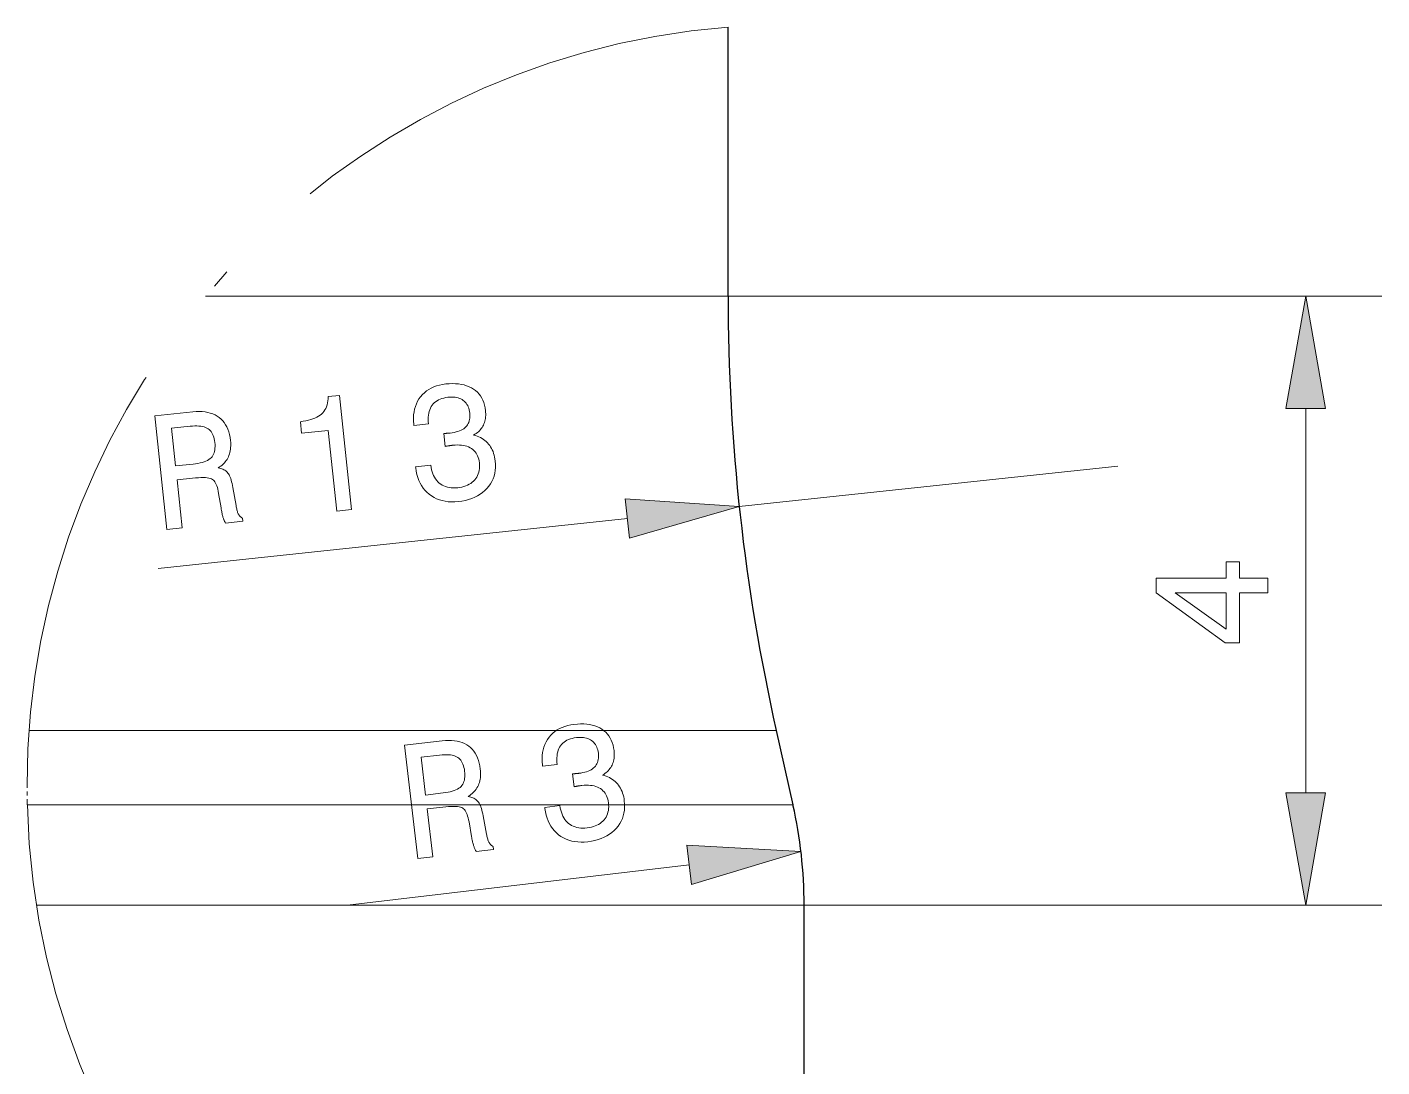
# Model space of a CAD drawing. Extents: x 0 to 420, y 0 to 594.
# Drawn here: x 265.91 to 301.51, y 113.71 to 141.03 of the extents above; entities that cross this region are included whole.
import ezdxf

# ---------------------------------------------------------------- set-up
doc = ezdxf.new("R2010")
doc.units = 0
doc.linetypes.add('DASHDOT', pattern=[18.5, 12, -3, 0.5, -3])

msp = doc.modelspace()

# ---------------------------------------------------------------- linework, layer by layer
at = {"lineweight": 30, "ltscale": 0.176779}
msp.add_line((284.328, 133.957), (284.328, 141.028), dxfattribs=at)
at = {"lineweight": 13, "ltscale": 0.343185}
msp.add_line((284.328, 133.957), (270.601, 133.957), dxfattribs=at)
at = {"lineweight": 13, "ltscale": 0.429488}
msp.add_line((284.328, 133.957), (301.508, 133.957), dxfattribs=at)
at = {"lineweight": 13, "ltscale": 0.25228}
msp.add_line((299.508, 120.911), (299.508, 131.003), dxfattribs=at)
at = {"lineweight": 13, "ltscale": 0.25}
msp.add_line((294.566, 129.494), (284.622, 128.432), dxfattribs=at)
at = {"lineweight": 13, "ltscale": 0.309903}
msp.add_line((281.685, 128.118), (269.359, 126.801), dxfattribs=at)
at = {"lineweight": 13, "ltscale": 0.490766}
msp.add_line((285.596, 122.542), (265.966, 122.542), dxfattribs=at)
at = {"lineweight": 30, "ltscale": 0.05}
msp.add_line((285.596, 122.542), (286.035, 120.591), dxfattribs=at)
at = {"linetype": 'DASHDOT', "lineweight": 13, "ltscale": 0.012499}
msp.add_line((265.919, 120.591), (265.913, 121.091), dxfattribs=at)
at = {"lineweight": 13}
for p, q in [((286.035, 120.591), (265.919, 120.591)), ((286.328, 117.957), (266.16, 117.957))]:
    msp.add_line(p, q, dxfattribs=at)
at = {"lineweight": 13, "ltscale": 0.226139}
msp.add_line((283.311, 119.017), (274.328, 117.957), dxfattribs=at)
at = {"lineweight": 13, "ltscale": 0.379488}
msp.add_line((286.328, 117.957), (301.508, 117.957), dxfattribs=at)
at = {"lineweight": 30, "ltscale": 0.421541}
msp.add_line((286.328, 101.095), (286.328, 117.957), dxfattribs=at)
at = {"lineweight": 13}
for points in [[(300.028, 131.003), (299.508, 133.957), (298.987, 131.003)], [(274.047, 128.308), (273.821, 130.429), (273.125, 130.355), (273.092, 130.659), (273.167, 130.669), (273.237, 130.682), (273.303, 130.697), (273.365, 130.714), (273.422, 130.733), (273.476, 130.754), (273.525, 130.778), (273.57, 130.803), (273.611, 130.831), (273.647, 130.861), (273.68, 130.893), (273.71, 130.929), (273.736, 130.967), (273.758, 131.009), (273.778, 131.053), (273.794, 131.101), (273.807, 131.151), (273.816, 131.204), (273.822, 131.261), (273.825, 131.32), (274.117, 131.351), (274.437, 128.349)], [(276.121, 129.475), (276.518, 129.517), (276.527, 129.456), (276.539, 129.398), (276.555, 129.343), (276.573, 129.292), (276.594, 129.243), (276.618, 129.198), (276.645, 129.156), (276.674, 129.117), (276.707, 129.081), (276.743, 129.048), (276.781, 129.019), (276.821, 128.994), (276.864, 128.972), (276.909, 128.954), (276.956, 128.94), (277.006, 128.929), (277.058, 128.923), (277.112, 128.92), (277.169, 128.921), (277.227, 128.925), (277.285, 128.933), (277.339, 128.943), (277.391, 128.957), (277.44, 128.973), (277.486, 128.992), (277.529, 129.015), (277.569, 129.039), (277.606, 129.067), (277.641, 129.098), (277.673, 129.132), (277.701, 129.168), (277.726, 129.206), (277.748, 129.246), (277.765, 129.288), (277.78, 129.332), (277.79, 129.378), (277.797, 129.426), (277.8, 129.476), (277.8, 129.528), (277.795, 129.582), (277.789, 129.63), (277.779, 129.676), (277.766, 129.72), (277.749, 129.761), (277.73, 129.799), (277.708, 129.835), (277.682, 129.868), (277.654, 129.899), (277.622, 129.927), (277.587, 129.953), (277.55, 129.975), (277.51, 129.995), (277.468, 130.012), (277.423, 130.025), (277.376, 130.036), (277.326, 130.043), (277.274, 130.047), (277.22, 130.049), (277.163, 130.047), (277.104, 130.042), (277.095, 130.041), (277.087, 130.04), (277.078, 130.039), (277.07, 130.038), (277.061, 130.037), (277.052, 130.036), (277.043, 130.034), (277.034, 130.033), (277.025, 130.032), (277.016, 130.03), (277.007, 130.029), (276.997, 130.027), (276.986, 130.026), (276.975, 130.024), (276.963, 130.022), (276.951, 130.02), (276.938, 130.018), (276.924, 130.016), (276.91, 130.014), (276.895, 130.011), (276.859, 130.349), (276.868, 130.349), (276.877, 130.35), (276.886, 130.35), (276.895, 130.351), (276.904, 130.352), (276.913, 130.352), (276.922, 130.353), (276.93, 130.354), (276.939, 130.354), (276.947, 130.355), (276.956, 130.356), (276.964, 130.356), (276.972, 130.357), (276.98, 130.358), (276.988, 130.358), (276.996, 130.359), (277.003, 130.36), (277.011, 130.361), (277.018, 130.361), (277.025, 130.362), (277.081, 130.369), (277.134, 130.378), (277.184, 130.39), (277.231, 130.403), (277.274, 130.418), (277.314, 130.435), (277.351, 130.454), (277.384, 130.475), (277.415, 130.497), (277.442, 130.522), (277.466, 130.549), (277.486, 130.578), (277.504, 130.609), (277.519, 130.642), (277.531, 130.678), (277.539, 130.715), (277.545, 130.755), (277.548, 130.797), (277.547, 130.84), (277.544, 130.886), (277.538, 130.93), (277.529, 130.972), (277.518, 131.011), (277.505, 131.048), (277.489, 131.083), (277.47, 131.115), (277.449, 131.145), (277.426, 131.172), (277.4, 131.197), (277.371, 131.22), (277.341, 131.24), (277.308, 131.257), (277.273, 131.272), (277.236, 131.284), (277.197, 131.293), (277.156, 131.3), (277.112, 131.304), (277.067, 131.305), (277.019, 131.304), (276.969, 131.3), (276.914, 131.292), (276.862, 131.282), (276.812, 131.268), (276.766, 131.252), (276.723, 131.233), (276.683, 131.21), (276.646, 131.185), (276.612, 131.157), (276.581, 131.126), (276.554, 131.092), (276.529, 131.055), (276.508, 131.016), (276.49, 130.974), (276.476, 130.929), (276.464, 130.881), (276.456, 130.831), (276.451, 130.778), (276.45, 130.722), (276.452, 130.664), (276.457, 130.603), (276.075, 130.562), (276.072, 130.591), (276.065, 130.677), (276.064, 130.76), (276.069, 130.84), (276.078, 130.917), (276.094, 130.991), (276.114, 131.062), (276.141, 131.13), (276.172, 131.195), (276.209, 131.257), (276.252, 131.316), (276.3, 131.371), (276.351, 131.422), (276.407, 131.467), (276.466, 131.508), (276.53, 131.543), (276.598, 131.574), (276.67, 131.6), (276.746, 131.622), (276.827, 131.638), (276.911, 131.65), (277, 131.657), (277.086, 131.66), (277.169, 131.658), (277.247, 131.651), (277.322, 131.64), (277.393, 131.624), (277.461, 131.604), (277.525, 131.578), (277.585, 131.548), (277.642, 131.514), (277.695, 131.475), (277.742, 131.432), (277.786, 131.385), (277.824, 131.335), (277.858, 131.28), (277.887, 131.222), (277.911, 131.16), (277.931, 131.093), (277.946, 131.023), (277.957, 130.949), (277.96, 130.907), (277.962, 130.865), (277.961, 130.825), (277.959, 130.785), (277.954, 130.747), (277.948, 130.709), (277.939, 130.673), (277.928, 130.638), (277.916, 130.603), (277.901, 130.57), (277.884, 130.538), (277.865, 130.508), (277.844, 130.478), (277.822, 130.45), (277.797, 130.423), (277.77, 130.397), (277.742, 130.373), (277.711, 130.35), (277.678, 130.328), (277.644, 130.307), (277.693, 130.294), (277.74, 130.278), (277.784, 130.26), (277.827, 130.24), (277.868, 130.217), (277.906, 130.193), (277.943, 130.166), (277.977, 130.137), (278.009, 130.105), (278.039, 130.072), (278.067, 130.036), (278.092, 129.999), (278.115, 129.959), (278.136, 129.917), (278.155, 129.874), (278.171, 129.828), (278.185, 129.781), (278.196, 129.731), (278.206, 129.68), (278.213, 129.626), (278.219, 129.542), (278.219, 129.46), (278.212, 129.381), (278.2, 129.305), (278.181, 129.231), (278.156, 129.16), (278.124, 129.092), (278.087, 129.027), (278.043, 128.965), (277.993, 128.905), (277.938, 128.849), (277.878, 128.798), (277.814, 128.752), (277.745, 128.71), (277.672, 128.674), (277.595, 128.642), (277.513, 128.615), (277.427, 128.592), (277.336, 128.575), (277.241, 128.562), (277.15, 128.555), (277.063, 128.554), (276.978, 128.558), (276.897, 128.569), (276.819, 128.585), (276.744, 128.607), (276.672, 128.635), (276.604, 128.669), (276.538, 128.708), (276.476, 128.754), (276.418, 128.804), (276.365, 128.858), (276.317, 128.917), (276.274, 128.98), (276.236, 129.047), (276.204, 129.118), (276.176, 129.194), (276.154, 129.274), (276.137, 129.357), (276.124, 129.445)], [(269.588, 127.831), (269.27, 130.81), (270.265, 130.916), (270.351, 130.923), (270.434, 130.925), (270.513, 130.923), (270.588, 130.916), (270.659, 130.903), (270.726, 130.887), (270.79, 130.865), (270.85, 130.838), (270.907, 130.807), (270.959, 130.771), (271.008, 130.73), (271.052, 130.685), (271.093, 130.635), (271.129, 130.581), (271.161, 130.523), (271.188, 130.46), (271.212, 130.393), (271.231, 130.321), (271.246, 130.244), (271.257, 130.164), (271.262, 130.115), (271.264, 130.068), (271.263, 130.022), (271.261, 129.978), (271.257, 129.935), (271.25, 129.893), (271.241, 129.852), (271.23, 129.813), (271.217, 129.775), (271.202, 129.738), (271.185, 129.702), (271.165, 129.668), (271.144, 129.636), (271.12, 129.605), (271.095, 129.575), (271.067, 129.546), (271.037, 129.519), (271.005, 129.494), (270.971, 129.469), (270.935, 129.446), (270.968, 129.439), (271, 129.431), (271.029, 129.42), (271.057, 129.409), (271.083, 129.396), (271.107, 129.382), (271.13, 129.366), (271.151, 129.349), (271.17, 129.331), (271.187, 129.311), (271.204, 129.289), (271.219, 129.263), (271.234, 129.234), (271.248, 129.202), (271.262, 129.166), (271.275, 129.126), (271.287, 129.083), (271.298, 129.037), (271.309, 128.987), (271.319, 128.934), (271.402, 128.453), (271.408, 128.423), (271.413, 128.394), (271.419, 128.367), (271.425, 128.342), (271.432, 128.319), (271.438, 128.297), (271.445, 128.277), (271.452, 128.258), (271.459, 128.242), (271.466, 128.227), (271.474, 128.213), (271.483, 128.2), (271.491, 128.188), (271.501, 128.177), (271.511, 128.166), (271.522, 128.157), (271.533, 128.148), (271.545, 128.14), (271.558, 128.132), (271.571, 128.126), (271.579, 128.044), (271.129, 127.996), (271.122, 128.005), (271.115, 128.016), (271.108, 128.027), (271.102, 128.04), (271.095, 128.053), (271.089, 128.068), (271.083, 128.083), (271.077, 128.099), (271.071, 128.117), (271.065, 128.135), (271.059, 128.155), (271.053, 128.176), (271.048, 128.198), (271.042, 128.222), (271.036, 128.247), (271.03, 128.273), (271.025, 128.301), (271.019, 128.33), (271.013, 128.36), (271.008, 128.392), (270.946, 128.775), (270.935, 128.831), (270.924, 128.883), (270.911, 128.93), (270.897, 128.973), (270.882, 129.012), (270.865, 129.046), (270.847, 129.077), (270.828, 129.103), (270.807, 129.125), (270.786, 129.142), (270.76, 129.156), (270.729, 129.168), (270.691, 129.177), (270.648, 129.184), (270.598, 129.189), (270.543, 129.191), (270.481, 129.191), (270.414, 129.188), (270.34, 129.183), (270.261, 129.175), (269.852, 129.131), (269.986, 127.874)], [(270.193, 130.54), (269.707, 130.488), (269.813, 129.496), (270.272, 129.545), (270.34, 129.554), (270.403, 129.564), (270.462, 129.576), (270.516, 129.59), (270.566, 129.606), (270.611, 129.623), (270.652, 129.643), (270.689, 129.664), (270.721, 129.688), (270.748, 129.713), (270.772, 129.74), (270.792, 129.77), (270.81, 129.803), (270.824, 129.839), (270.835, 129.877), (270.844, 129.919), (270.849, 129.962), (270.851, 130.009), (270.85, 130.059), (270.845, 130.111), (270.839, 130.162), (270.829, 130.21), (270.818, 130.255), (270.804, 130.296), (270.787, 130.334), (270.768, 130.369), (270.747, 130.4), (270.723, 130.428), (270.697, 130.453), (270.669, 130.475), (270.637, 130.493), (270.602, 130.509), (270.564, 130.523), (270.521, 130.533), (270.476, 130.541), (270.426, 130.546), (270.373, 130.548), (270.317, 130.548), (270.257, 130.545)], [(281.74, 127.6), (284.622, 128.432), (281.629, 128.636)], [(298.508, 126.163), (297.765, 126.163), (297.765, 124.846), (297.386, 124.846), (295.575, 126.159), (295.575, 126.551), (297.42, 126.551), (297.42, 126.979), (297.765, 126.979), (297.765, 126.551), (298.508, 126.551)], [(297.42, 125.208), (297.42, 126.163), (296.077, 126.163)], [(279.515, 120.523), (279.91, 120.57), (279.92, 120.508), (279.933, 120.451), (279.949, 120.396), (279.968, 120.344), (279.99, 120.296), (280.014, 120.251), (280.041, 120.209), (280.071, 120.171), (280.105, 120.135), (280.14, 120.103), (280.179, 120.074), (280.22, 120.049), (280.263, 120.028), (280.308, 120.011), (280.355, 119.997), (280.405, 119.987), (280.457, 119.981), (280.511, 119.979), (280.568, 119.98), (280.627, 119.985), (280.684, 119.994), (280.738, 120.005), (280.79, 120.019), (280.838, 120.036), (280.884, 120.056), (280.927, 120.078), (280.967, 120.104), (281.004, 120.132), (281.038, 120.163), (281.07, 120.197), (281.098, 120.233), (281.123, 120.272), (281.143, 120.312), (281.161, 120.354), (281.174, 120.398), (281.184, 120.444), (281.19, 120.492), (281.193, 120.542), (281.192, 120.594), (281.187, 120.648), (281.18, 120.697), (281.17, 120.743), (281.156, 120.786), (281.139, 120.827), (281.12, 120.865), (281.097, 120.9), (281.071, 120.933), (281.042, 120.964), (281.01, 120.992), (280.975, 121.017), (280.937, 121.039), (280.897, 121.058), (280.855, 121.075), (280.81, 121.088), (280.763, 121.098), (280.713, 121.104), (280.661, 121.108), (280.607, 121.109), (280.55, 121.106), (280.491, 121.101), (280.482, 121.1), (280.474, 121.099), (280.465, 121.098), (280.457, 121.096), (280.448, 121.095), (280.439, 121.094), (280.43, 121.093), (280.421, 121.091), (280.412, 121.09), (280.403, 121.088), (280.394, 121.087), (280.384, 121.085), (280.373, 121.083), (280.362, 121.081), (280.35, 121.079), (280.338, 121.077), (280.325, 121.075), (280.311, 121.073), (280.297, 121.07), (280.282, 121.068), (280.243, 121.405), (280.252, 121.405), (280.261, 121.406), (280.27, 121.407), (280.279, 121.408), (280.288, 121.408), (280.297, 121.409), (280.305, 121.41), (280.314, 121.411), (280.323, 121.411), (280.331, 121.412), (280.339, 121.413), (280.348, 121.414), (280.356, 121.414), (280.364, 121.415), (280.371, 121.416), (280.379, 121.417), (280.387, 121.418), (280.394, 121.418), (280.401, 121.419), (280.409, 121.42), (280.465, 121.428), (280.518, 121.438), (280.567, 121.449), (280.614, 121.463), (280.657, 121.478), (280.697, 121.496), (280.733, 121.515), (280.766, 121.536), (280.796, 121.56), (280.823, 121.585), (280.847, 121.612), (280.867, 121.641), (280.885, 121.672), (280.899, 121.706), (280.911, 121.741), (280.919, 121.779), (280.924, 121.818), (280.926, 121.86), (280.925, 121.904), (280.921, 121.95), (280.915, 121.994), (280.906, 122.035), (280.894, 122.075), (280.88, 122.111), (280.864, 122.146), (280.845, 122.178), (280.824, 122.207), (280.8, 122.234), (280.774, 122.259), (280.745, 122.281), (280.714, 122.301), (280.681, 122.318), (280.646, 122.333), (280.609, 122.344), (280.57, 122.353), (280.529, 122.359), (280.485, 122.363), (280.44, 122.364), (280.392, 122.362), (280.343, 122.357), (280.287, 122.349), (280.235, 122.338), (280.186, 122.324), (280.14, 122.307), (280.097, 122.287), (280.057, 122.264), (280.02, 122.239), (279.987, 122.21), (279.957, 122.179), (279.929, 122.145), (279.905, 122.108), (279.884, 122.068), (279.867, 122.026), (279.853, 121.981), (279.842, 121.933), (279.835, 121.882), (279.83, 121.829), (279.829, 121.774), (279.832, 121.715), (279.837, 121.654), (279.456, 121.609), (279.453, 121.639), (279.445, 121.725), (279.443, 121.808), (279.447, 121.888), (279.456, 121.965), (279.47, 122.039), (279.49, 122.11), (279.516, 122.179), (279.547, 122.244), (279.583, 122.306), (279.625, 122.366), (279.672, 122.421), (279.723, 122.472), (279.778, 122.518), (279.837, 122.559), (279.901, 122.596), (279.968, 122.627), (280.04, 122.654), (280.116, 122.676), (280.196, 122.694), (280.28, 122.706), (280.37, 122.715), (280.456, 122.718), (280.538, 122.717), (280.616, 122.712), (280.691, 122.701), (280.763, 122.686), (280.831, 122.666), (280.895, 122.642), (280.956, 122.612), (281.013, 122.578), (281.066, 122.54), (281.114, 122.498), (281.158, 122.452), (281.197, 122.401), (281.231, 122.347), (281.261, 122.289), (281.286, 122.227), (281.307, 122.161), (281.322, 122.091), (281.334, 122.018), (281.338, 121.975), (281.34, 121.933), (281.34, 121.893), (281.338, 121.853), (281.333, 121.815), (281.327, 121.777), (281.319, 121.741), (281.309, 121.706), (281.296, 121.671), (281.282, 121.638), (281.265, 121.606), (281.247, 121.575), (281.227, 121.545), (281.204, 121.517), (281.18, 121.489), (281.153, 121.463), (281.125, 121.439), (281.095, 121.415), (281.062, 121.393), (281.028, 121.372), (281.077, 121.359), (281.124, 121.344), (281.169, 121.326), (281.212, 121.307), (281.253, 121.285), (281.291, 121.26), (281.328, 121.234), (281.363, 121.205), (281.395, 121.174), (281.425, 121.141), (281.454, 121.106), (281.479, 121.068), (281.503, 121.029), (281.524, 120.988), (281.543, 120.944), (281.56, 120.899), (281.575, 120.852), (281.587, 120.802), (281.597, 120.751), (281.604, 120.697), (281.611, 120.613), (281.612, 120.531), (281.606, 120.452), (281.595, 120.375), (281.576, 120.302), (281.552, 120.231), (281.522, 120.162), (281.485, 120.097), (281.442, 120.034), (281.392, 119.974), (281.338, 119.917), (281.278, 119.866), (281.215, 119.819), (281.147, 119.776), (281.074, 119.739), (280.997, 119.706), (280.915, 119.678), (280.829, 119.655), (280.739, 119.636), (280.644, 119.622), (280.553, 119.614), (280.466, 119.612), (280.382, 119.616), (280.3, 119.626), (280.222, 119.641), (280.147, 119.662), (280.075, 119.689), (280.006, 119.722), (279.94, 119.761), (279.877, 119.806), (279.819, 119.855), (279.765, 119.909), (279.716, 119.967), (279.673, 120.03), (279.634, 120.096), (279.601, 120.167), (279.573, 120.243), (279.549, 120.322), (279.531, 120.406), (279.518, 120.494)], [(276.176, 119.182), (275.825, 122.157), (276.819, 122.275), (276.905, 122.283), (276.988, 122.286), (277.066, 122.284), (277.142, 122.277), (277.213, 122.266), (277.281, 122.25), (277.345, 122.229), (277.405, 122.203), (277.462, 122.172), (277.515, 122.137), (277.564, 122.097), (277.609, 122.052), (277.65, 122.003), (277.686, 121.949), (277.719, 121.891), (277.747, 121.828), (277.772, 121.761), (277.792, 121.69), (277.808, 121.614), (277.82, 121.533), (277.824, 121.484), (277.827, 121.437), (277.827, 121.392), (277.825, 121.347), (277.821, 121.304), (277.815, 121.262), (277.807, 121.221), (277.796, 121.182), (277.784, 121.143), (277.769, 121.107), (277.752, 121.071), (277.733, 121.037), (277.712, 121.004), (277.689, 120.972), (277.663, 120.942), (277.636, 120.914), (277.607, 120.886), (277.575, 120.86), (277.541, 120.836), (277.505, 120.812), (277.538, 120.805), (277.57, 120.797), (277.599, 120.787), (277.627, 120.776), (277.653, 120.764), (277.678, 120.75), (277.701, 120.734), (277.722, 120.718), (277.741, 120.699), (277.759, 120.68), (277.775, 120.658), (277.791, 120.632), (277.806, 120.603), (277.821, 120.571), (277.835, 120.535), (277.848, 120.496), (277.861, 120.453), (277.873, 120.407), (277.884, 120.357), (277.894, 120.304), (277.983, 119.824), (277.989, 119.794), (277.995, 119.765), (278.001, 119.738), (278.008, 119.713), (278.014, 119.69), (278.021, 119.668), (278.028, 119.648), (278.035, 119.63), (278.042, 119.613), (278.05, 119.599), (278.058, 119.585), (278.066, 119.572), (278.075, 119.56), (278.085, 119.549), (278.095, 119.539), (278.106, 119.529), (278.117, 119.52), (278.129, 119.512), (278.142, 119.505), (278.155, 119.498), (278.165, 119.417), (277.715, 119.364), (277.708, 119.373), (277.701, 119.383), (277.694, 119.395), (277.687, 119.407), (277.681, 119.421), (277.674, 119.435), (277.668, 119.45), (277.662, 119.467), (277.656, 119.484), (277.649, 119.502), (277.643, 119.522), (277.637, 119.543), (277.631, 119.565), (277.625, 119.589), (277.619, 119.614), (277.613, 119.64), (277.607, 119.667), (277.601, 119.696), (277.595, 119.727), (277.589, 119.759), (277.523, 120.141), (277.512, 120.197), (277.5, 120.248), (277.487, 120.296), (277.472, 120.339), (277.457, 120.377), (277.44, 120.411), (277.421, 120.442), (277.402, 120.467), (277.381, 120.489), (277.359, 120.506), (277.333, 120.52), (277.302, 120.532), (277.264, 120.541), (277.221, 120.547), (277.171, 120.551), (277.116, 120.552), (277.054, 120.551), (276.987, 120.548), (276.913, 120.542), (276.834, 120.533), (276.425, 120.485), (276.574, 119.229)], [(276.751, 121.897), (276.265, 121.84), (276.382, 120.849), (276.841, 120.904), (276.909, 120.913), (276.972, 120.924), (277.03, 120.937), (277.085, 120.951), (277.134, 120.967), (277.179, 120.986), (277.22, 121.006), (277.256, 121.027), (277.288, 121.051), (277.315, 121.076), (277.338, 121.104), (277.359, 121.134), (277.376, 121.167), (277.39, 121.203), (277.401, 121.242), (277.408, 121.283), (277.413, 121.327), (277.414, 121.374), (277.413, 121.424), (277.408, 121.476), (277.401, 121.527), (277.391, 121.575), (277.379, 121.619), (277.364, 121.66), (277.347, 121.698), (277.328, 121.733), (277.306, 121.764), (277.282, 121.792), (277.256, 121.816), (277.227, 121.838), (277.196, 121.856), (277.16, 121.871), (277.122, 121.884), (277.079, 121.894), (277.034, 121.902), (276.984, 121.906), (276.931, 121.908), (276.875, 121.907), (276.815, 121.904)], [(298.987, 120.911), (299.508, 117.957), (300.028, 120.911)], [(283.372, 118.5), (286.245, 119.363), (283.25, 119.535)]]:
    msp.add_lwpolyline(points, close=True, dxfattribs=at)
at = {"linetype": 'DASHDOT', "lineweight": 13}
for start, end in [(94.5453, 180), (181.4323, 271.1892)]:
    msp.add_arc((285.913, 121.091), 20, start, end, dxfattribs=at)
at = {"lineweight": 30}
for centre, radius, start, end in [((336.328, 133.957), 52, 180, 192.6804), ((274.328, 117.957), 12, 0, 12.6804)]:
    msp.add_arc(centre, radius, start, end, dxfattribs=at)
at = {"lineweight": 13}
for points in [[(300.028, 131.003), (299.508, 133.957), (300.028, 131.003), (298.987, 131.003)], [(281.74, 127.6), (284.622, 128.432), (281.74, 127.6), (281.629, 128.636)], [(298.987, 120.911), (299.508, 117.957), (298.987, 120.911), (300.028, 120.911)], [(283.372, 118.5), (286.245, 119.363), (283.372, 118.5), (283.25, 119.535)]]:
    msp.add_solid(points, dxfattribs=at)

doc.saveas('drawing.dxf')
